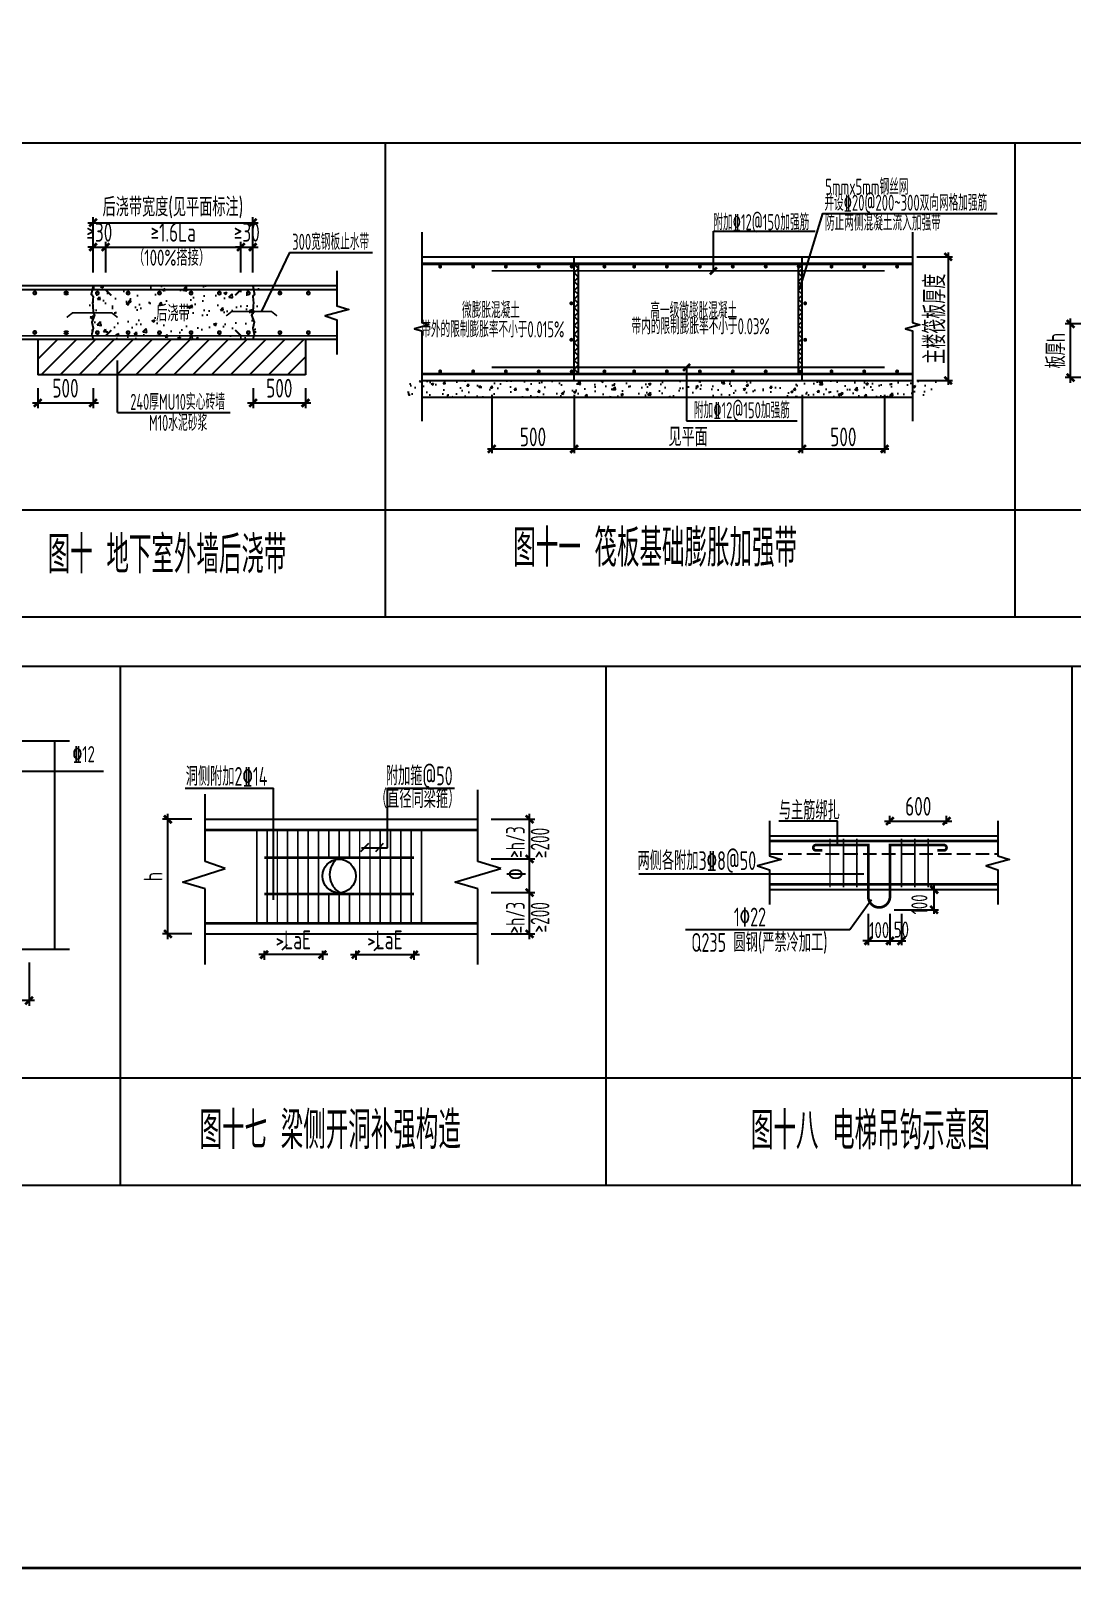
# Model space of a CAD drawing. Extents: x 9732137 to 18866768, y -962146 to 246094.
# Drawn here: x 9811760 to 9831191, y 108269 to 136961 of the extents above; entities that cross this region are included whole.
import ezdxf
from ezdxf.enums import TextEntityAlignment as Align

# ---------------------------------------------------------------- set-up
doc = ezdxf.new("R2010")
doc.units = 0
doc.header["$LTSCALE"] = 1000
doc.linetypes.add('DASH', pattern=[0.35, 0.25, -0.1])
doc.layers.get('0').update_dxf_attribs({"linetype": 'CONTINUOUS'})
doc.layers.get('Defpoints').update_dxf_attribs({"linetype": 'CONTINUOUS'})
for name, color, linetype in [('BORDER', 7, 'CONTINUOUS'), ('DIM', 3, 'CONTINUOUS'), ('HATCH', 254, 'CONTINUOUS'), ('NUM', 7, 'CONTINUOUS'), ('TAB', 7, 'CONTINUOUS'), ('TEXT', 7, 'CONTINUOUS')]:
    doc.layers.add(name, color=color, linetype=linetype)
doc.layers.add('rein', color=6, linetype='ByLayer', lineweight=18)
doc.styles.add('TSSD_Dimension', font='Tssdeng.shx', dxfattribs={"width": 0.7, "bigfont": 'hztxt.shx'})
doc.styles.add('TSSD_Norm', font='Tssdeng.shx', dxfattribs={"width": 0.7, "bigfont": 'hztxt.shx'})
doc.styles.add('说明文字', font='tssdeng.shx', dxfattribs={"width": 0.75, "bigfont": 'hztxt.shx'})
doc.dimstyles.new('TSSD_100_100', dxfattribs={"dimtxt": 350, "dimasz": 100, "dimexe": 100, "dimexo": 250, "dimgap": 100, "dimtad": 1, "dimdec": 0, "dimzin": 0, "dimdsep": 46, "dimtxsty": 'TSSD_Dimension', "dimblk": 'ARCHTICK', "dimblk1": 'ARCHTICK', "dimblk2": 'ARCHTICK', "dimcen": 0, "dimdle": 100, "dimclrt": 7, "dimadec": 0, "dimazin": 0, "dimtfac": 1, "dimtdec": 0, "dimtix": 1, "dimtmove": 2, "dimatfit": 3, "dimfxl": 1, "dimtolj": 1, "dimtzin": 0, "dimarcsym": 0})
doc.dimstyles.new('TSSD_25_100', dxfattribs={"dimtxt": 300, "dimasz": 100, "dimexe": 80, "dimexo": 80, "dimgap": 50, "dimtad": 1, "dimdec": 0, "dimlfac": 0.25, "dimzin": 0, "dimdsep": 46, "dimtxsty": 'TSSD_Dimension', "dimblk": 'ARCHTICK', "dimcen": 0, "dimdle": 80, "dimclrt": 7, "dimadec": 0, "dimazin": 0, "dimtfac": 1, "dimtdec": 0, "dimtix": 1, "dimtmove": 2, "dimatfit": 3, "dimldrblk": 'ARCHTICK', "dimfxl": 1, "dimtolj": 1, "dimtzin": 0, "dimarcsym": 0})

# ---------------------------------------------------------------- blocks, each defined once
blk = doc.blocks.new('_ArchTick')
at = {"color": 0, "linetype": 'ByBlock', "const_width": 0.5}
blk.add_lwpolyline([(-0.71, -0.71), (0.71, 0.71)], dxfattribs=at)
blk = doc.blocks.new('*D745')
at = {"layer": 'Defpoints', "color": 0}
for p in [(9827790, 120943), (9828614, 120943), (9827790, 120569)]:
    blk.add_point(p, dxfattribs=at)
at = {"layer": 'DIM', "color": 0, "lineweight": -2}
for p, q in [((9827870, 120943), (9828694, 120943)), ((9828614, 120489), (9828614, 121023)), ((9827870, 120569), (9828694, 120569))]:
    blk.add_line(p, q, dxfattribs=at)
at = {"layer": 'DIM', "color": 0, "lineweight": -2, "xscale": 100, "yscale": 100, "zscale": 100}
for p, rotation in [((9828614, 120943), 90), ((9828614, 120569), 270)]:
    blk.add_blockref('_ArchTick', p, dxfattribs=dict(at, rotation=rotation))
at = {"layer": 'DIM', "color": 7, "insert": (9828339, 120666), "char_height": 300, "attachment_point": 5, "rotation": 90, "style": 'TSSD_Dimension'}
blk.add_mtext('\\A1;100', dxfattribs=at)
blk = doc.blocks.new('*D746')
at = {"layer": 'Defpoints', "color": 0}
for p in [(9827386, 120569), (9827790, 120569), (9827790, 119988)]:
    blk.add_point(p, dxfattribs=at)
at = {"layer": 'DIM', "color": 0, "lineweight": -2}
for p, q in [((9827386, 120489), (9827386, 119908)), ((9827790, 120489), (9827790, 119908)), ((9827386, 119988), (9827286, 119988)), ((9827386, 119988), (9827790, 119988)), ((9827790, 119988), (9827890, 119988))]:
    blk.add_line(p, q, dxfattribs=at)
at = {"layer": 'DIM', "color": 0, "lineweight": -2, "xscale": 100, "yscale": 100, "zscale": 100}
blk.add_blockref('_ArchTick', (9827386, 119988), dxfattribs=at)
at = {"layer": 'DIM', "color": 0, "lineweight": -2, "xscale": 100, "yscale": 100, "zscale": 100, "rotation": 180}
blk.add_blockref('_ArchTick', (9827790, 119988), dxfattribs=at)
at = {"layer": 'DIM', "color": 7, "insert": (9827588, 120188), "char_height": 300, "attachment_point": 5, "style": 'TSSD_Dimension'}
blk.add_mtext('\\A1;100', dxfattribs=at)
blk = doc.blocks.new('*D747')
at = {"layer": 'Defpoints', "color": 0}
for p in [(9827790, 120569), (9828003, 120569), (9828003, 119988)]:
    blk.add_point(p, dxfattribs=at)
at = {"layer": 'DIM', "color": 0, "lineweight": -2}
for p, q in [((9827790, 120489), (9827790, 119908)), ((9828003, 120489), (9828003, 119908)), ((9827710, 119988), (9828083, 119988))]:
    blk.add_line(p, q, dxfattribs=at)
at = {"layer": 'DIM', "color": 0, "lineweight": -2, "xscale": 100, "yscale": 100, "zscale": 100, "rotation": 180}
blk.add_blockref('_ArchTick', (9827790, 119988), dxfattribs=at)
at = {"layer": 'DIM', "color": 0, "lineweight": -2, "xscale": 100, "yscale": 100, "zscale": 100}
blk.add_blockref('_ArchTick', (9828003, 119988), dxfattribs=at)
at = {"layer": 'DIM', "color": 7, "insert": (9828003, 120198), "char_height": 300, "attachment_point": 5, "style": 'TSSD_Dimension'}
blk.add_mtext('\\A1;50', dxfattribs=at)
blk = doc.blocks.new('*D748')
at = {"layer": 'Defpoints', "color": 0}
for p in [(9828845, 122222), (9827790, 121920), (9828845, 121920)]:
    blk.add_point(p, dxfattribs=at)
at = {"layer": 'DIM', "color": 0, "lineweight": -2}
for p, q in [((9827790, 122170), (9827790, 122322)), ((9828845, 122170), (9828845, 122322)), ((9827690, 122222), (9828945, 122222))]:
    blk.add_line(p, q, dxfattribs=at)
at = {"layer": 'DIM', "color": 0, "lineweight": -2, "xscale": 100, "yscale": 100, "zscale": 100, "rotation": 180}
blk.add_blockref('_ArchTick', (9827790, 122222), dxfattribs=at)
at = {"layer": 'DIM', "color": 0, "lineweight": -2, "xscale": 100, "yscale": 100, "zscale": 100}
blk.add_blockref('_ArchTick', (9828845, 122222), dxfattribs=at)
at = {"layer": 'DIM', "color": 7, "insert": (9828318, 122497), "char_height": 350, "attachment_point": 5, "style": 'TSSD_Dimension'}
blk.add_mtext('\\A1;600', dxfattribs=at)
blk = doc.blocks.new('*D764')
at = {"layer": 'Defpoints', "color": 0}
for p in [(9809904, 119832), (9811730, 119832), (9809904, 118874)]:
    blk.add_point(p, dxfattribs=at)
at = {"layer": 'DIM', "color": 0, "lineweight": -2}
for p, q in [((9809904, 119582), (9809904, 118774)), ((9811730, 119582), (9811730, 118774)), ((9811830, 118874), (9809804, 118874))]:
    blk.add_line(p, q, dxfattribs=at)
at = {"layer": 'DIM', "color": 0, "lineweight": -2, "xscale": 100, "yscale": 100, "zscale": 100, "rotation": 180}
blk.add_blockref('_ArchTick', (9809904, 118874), dxfattribs=at)
at = {"layer": 'DIM', "color": 0, "lineweight": -2, "xscale": 100, "yscale": 100, "zscale": 100}
blk.add_blockref('_ArchTick', (9811730, 118874), dxfattribs=at)
at = {"layer": 'DIM', "color": 7, "insert": (9810817, 119149), "char_height": 350, "attachment_point": 5, "style": 'TSSD_Dimension'}
blk.add_mtext('\\A1;100', dxfattribs=at)
blk = doc.blocks.new('*D766')
at = {"layer": 'Defpoints', "color": 0}
for p in [(9813158, 132927), (9812923, 132203), (9813158, 132203)]:
    blk.add_point(p, dxfattribs=at)
at = {"layer": 'DIM', "color": 0, "lineweight": -2}
for p, q in [((9812923, 132927), (9812823, 132927)), ((9812923, 132453), (9812923, 133027)), ((9812923, 132927), (9813158, 132927)), ((9813158, 132453), (9813158, 133027)), ((9813158, 132927), (9813258, 132927))]:
    blk.add_line(p, q, dxfattribs=at)
at = {"layer": 'DIM', "color": 0, "lineweight": -2, "xscale": 100, "yscale": 100, "zscale": 100}
blk.add_blockref('_ArchTick', (9812923, 132927), dxfattribs=at)
at = {"layer": 'DIM', "color": 0, "lineweight": -2, "xscale": 100, "yscale": 100, "zscale": 100, "rotation": 180}
blk.add_blockref('_ArchTick', (9813158, 132927), dxfattribs=at)
at = {"layer": 'DIM', "color": 7, "insert": (9813040, 133202), "char_height": 350, "attachment_point": 5, "style": 'TSSD_Dimension'}
blk.add_mtext('\\A1;≥30', dxfattribs=at)
blk = doc.blocks.new('*D767')
at = {"layer": 'Defpoints', "color": 0}
for p in [(9815681, 132927), (9813158, 132203), (9815681, 132203)]:
    blk.add_point(p, dxfattribs=at)
at = {"layer": 'DIM', "color": 0, "lineweight": -2}
for p, q in [((9813058, 132927), (9815781, 132927)), ((9813158, 132453), (9813158, 133027)), ((9815681, 132453), (9815681, 133027))]:
    blk.add_line(p, q, dxfattribs=at)
at = {"layer": 'DIM', "color": 0, "lineweight": -2, "xscale": 100, "yscale": 100, "zscale": 100, "rotation": 180}
blk.add_blockref('_ArchTick', (9813158, 132927), dxfattribs=at)
at = {"layer": 'DIM', "color": 0, "lineweight": -2, "xscale": 100, "yscale": 100, "zscale": 100}
blk.add_blockref('_ArchTick', (9815681, 132927), dxfattribs=at)
at = {"layer": 'DIM', "color": 7, "insert": (9814419, 133202), "char_height": 350, "attachment_point": 5, "style": 'TSSD_Dimension'}
blk.add_mtext('\\A1;≥1.6La', dxfattribs=at)
blk = doc.blocks.new('*D768')
at = {"layer": 'Defpoints', "color": 0}
for p in [(9815902, 132927), (9815681, 132203), (9815902, 132203)]:
    blk.add_point(p, dxfattribs=at)
at = {"layer": 'DIM', "color": 0, "lineweight": -2}
for p, q in [((9815681, 132927), (9815581, 132927)), ((9815681, 132453), (9815681, 133027)), ((9815681, 132927), (9815902, 132927)), ((9815902, 132453), (9815902, 133027)), ((9815902, 132927), (9816002, 132927))]:
    blk.add_line(p, q, dxfattribs=at)
at = {"layer": 'DIM', "color": 0, "lineweight": -2, "xscale": 100, "yscale": 100, "zscale": 100}
blk.add_blockref('_ArchTick', (9815681, 132927), dxfattribs=at)
at = {"layer": 'DIM', "color": 0, "lineweight": -2, "xscale": 100, "yscale": 100, "zscale": 100, "rotation": 180}
blk.add_blockref('_ArchTick', (9815902, 132927), dxfattribs=at)
at = {"layer": 'DIM', "color": 7, "insert": (9815791, 133202), "char_height": 350, "attachment_point": 5, "style": 'TSSD_Dimension'}
blk.add_mtext('\\A1;≥30', dxfattribs=at)
blk = doc.blocks.new('*D769')
at = {"layer": 'Defpoints', "color": 0}
for p in [(9815902, 133382), (9812923, 132203), (9815902, 132203)]:
    blk.add_point(p, dxfattribs=at)
at = {"layer": 'DIM', "color": 0, "lineweight": -2}
for p, q in [((9812923, 132453), (9812923, 133482)), ((9815902, 132453), (9815902, 133482)), ((9812823, 133382), (9816002, 133382))]:
    blk.add_line(p, q, dxfattribs=at)
at = {"layer": 'DIM', "color": 0, "lineweight": -2, "xscale": 100, "yscale": 100, "zscale": 100, "rotation": 180}
blk.add_blockref('_ArchTick', (9812923, 133382), dxfattribs=at)
at = {"layer": 'DIM', "color": 0, "lineweight": -2, "xscale": 100, "yscale": 100, "zscale": 100}
blk.add_blockref('_ArchTick', (9815902, 133382), dxfattribs=at)
at = {"layer": 'DIM', "color": 7, "insert": (9814413, 133657), "char_height": 350, "attachment_point": 5, "style": 'TSSD_Dimension'}
blk.add_mtext('\\A1;后浇带宽度(见平面标注)', dxfattribs=at)
blk = doc.blocks.new('*D770')
at = {"layer": 'Defpoints', "color": 0}
for p in [(9811892, 130544), (9812923, 130544), (9812923, 130020)]:
    blk.add_point(p, dxfattribs=at)
at = {"layer": 'DIM', "color": 0, "lineweight": -2}
for p, q in [((9811892, 130294), (9811892, 129920)), ((9812923, 130294), (9812923, 129920)), ((9811792, 130020), (9813023, 130020))]:
    blk.add_line(p, q, dxfattribs=at)
at = {"layer": 'DIM', "color": 0, "lineweight": -2, "xscale": 100, "yscale": 100, "zscale": 100, "rotation": 180}
blk.add_blockref('_ArchTick', (9811892, 130020), dxfattribs=at)
at = {"layer": 'DIM', "color": 0, "lineweight": -2, "xscale": 100, "yscale": 100, "zscale": 100}
blk.add_blockref('_ArchTick', (9812923, 130020), dxfattribs=at)
at = {"layer": 'DIM', "color": 7, "insert": (9812408, 130295), "char_height": 350, "attachment_point": 5, "style": 'TSSD_Dimension'}
blk.add_mtext('\\A1;500', dxfattribs=at)
blk = doc.blocks.new('*D771')
at = {"layer": 'Defpoints', "color": 0}
for p in [(9815907, 130544), (9816886, 130544), (9816886, 130020)]:
    blk.add_point(p, dxfattribs=at)
at = {"layer": 'DIM', "color": 0, "lineweight": -2}
for p, q in [((9815907, 130294), (9815907, 129920)), ((9816886, 130294), (9816886, 129920)), ((9815807, 130020), (9816986, 130020))]:
    blk.add_line(p, q, dxfattribs=at)
at = {"layer": 'DIM', "color": 0, "lineweight": -2, "xscale": 100, "yscale": 100, "zscale": 100, "rotation": 180}
blk.add_blockref('_ArchTick', (9815907, 130020), dxfattribs=at)
at = {"layer": 'DIM', "color": 0, "lineweight": -2, "xscale": 100, "yscale": 100, "zscale": 100}
blk.add_blockref('_ArchTick', (9816886, 130020), dxfattribs=at)
at = {"layer": 'DIM', "color": 7, "insert": (9816397, 130295), "char_height": 350, "attachment_point": 5, "style": 'TSSD_Dimension'}
blk.add_mtext('\\A1;500', dxfattribs=at)
blk = doc.blocks.new('*D777')
at = {"layer": 'Defpoints', "color": 0}
for p in [(9831160, 131494), (9831972, 131494), (9831972, 130494)]:
    blk.add_point(p, dxfattribs=at)
at = {"layer": 'DIM', "color": 0, "lineweight": -2}
for p, q in [((9831722, 131494), (9831060, 131494)), ((9831160, 130394), (9831160, 131594)), ((9831722, 130494), (9831060, 130494))]:
    blk.add_line(p, q, dxfattribs=at)
at = {"layer": 'DIM', "color": 0, "lineweight": -2, "xscale": 100, "yscale": 100, "zscale": 100}
for p, rotation in [((9831160, 131494), 90), ((9831160, 130494), 270)]:
    blk.add_blockref('_ArchTick', p, dxfattribs=dict(at, rotation=rotation))
at = {"layer": 'DIM', "color": 7, "insert": (9830885, 130994), "char_height": 350, "attachment_point": 5, "rotation": 90, "style": 'TSSD_Dimension'}
blk.add_mtext('\\A1;板厚h', dxfattribs=at)
blk = doc.blocks.new('*D781')
at = {"layer": 'Defpoints', "color": 0}
for p in [(9821899, 130252), (9826151, 130252), (9826151, 129162)]:
    blk.add_point(p, dxfattribs=at)
at = {"layer": 'DIM', "color": 0, "lineweight": -2}
for p, q in [((9821899, 130172), (9821899, 129082)), ((9826151, 130172), (9826151, 129082)), ((9821819, 129162), (9826231, 129162))]:
    blk.add_line(p, q, dxfattribs=at)
at = {"layer": 'DIM', "color": 0, "lineweight": -2, "xscale": 100, "yscale": 100, "zscale": 100, "rotation": 180}
blk.add_blockref('_ArchTick', (9821899, 129162), dxfattribs=at)
at = {"layer": 'DIM', "color": 0, "lineweight": -2, "xscale": 100, "yscale": 100, "zscale": 100}
blk.add_blockref('_ArchTick', (9826151, 129162), dxfattribs=at)
at = {"layer": 'DIM', "color": 7, "insert": (9824025, 129387), "char_height": 350, "attachment_point": 5, "style": 'TSSD_Dimension'}
blk.add_mtext('\\A1;见平面', dxfattribs=at)
blk = doc.blocks.new('*D782')
at = {"layer": 'Defpoints', "color": 0}
for p in [(9828213, 132745), (9828213, 130438), (9828875, 130438)]:
    blk.add_point(p, dxfattribs=at)
at = {"layer": 'DIM', "color": 0, "lineweight": -2}
for p, q in [((9828293, 132745), (9828955, 132745)), ((9828875, 132825), (9828875, 130358)), ((9828293, 130438), (9828955, 130438))]:
    blk.add_line(p, q, dxfattribs=at)
at = {"layer": 'DIM', "color": 0, "lineweight": -2, "xscale": 100, "yscale": 100, "zscale": 100}
for p, rotation in [((9828875, 132745), 90), ((9828875, 130438), 270)]:
    blk.add_blockref('_ArchTick', p, dxfattribs=dict(at, rotation=rotation))
at = {"layer": 'DIM', "color": 7, "insert": (9828625, 131591), "char_height": 400, "attachment_point": 5, "rotation": 90, "style": 'TSSD_Dimension'}
blk.add_mtext('\\A1;主楼筏板厚度', dxfattribs=at)
blk = doc.blocks.new('*D783')
at = {"layer": 'Defpoints', "color": 0}
for p in [(9820361, 130252), (9821899, 130252), (9821899, 129162)]:
    blk.add_point(p, dxfattribs=at)
at = {"layer": 'DIM', "color": 0, "lineweight": -2}
for p, q in [((9820361, 130172), (9820361, 129082)), ((9821899, 130172), (9821899, 129082)), ((9820281, 129162), (9821979, 129162))]:
    blk.add_line(p, q, dxfattribs=at)
at = {"layer": 'DIM', "color": 0, "lineweight": -2, "xscale": 100, "yscale": 100, "zscale": 100, "rotation": 180}
blk.add_blockref('_ArchTick', (9820361, 129162), dxfattribs=at)
at = {"layer": 'DIM', "color": 0, "lineweight": -2, "xscale": 100, "yscale": 100, "zscale": 100}
blk.add_blockref('_ArchTick', (9821899, 129162), dxfattribs=at)
at = {"layer": 'DIM', "color": 7, "insert": (9821130, 129387), "char_height": 350, "attachment_point": 5, "style": 'TSSD_Dimension'}
blk.add_mtext('\\A1;500', dxfattribs=at)
blk = doc.blocks.new('*D784')
at = {"layer": 'Defpoints', "color": 0}
for p in [(9826151, 130252), (9827690, 130252), (9827690, 129162)]:
    blk.add_point(p, dxfattribs=at)
at = {"layer": 'DIM', "color": 0, "lineweight": -2}
for p, q in [((9826151, 130172), (9826151, 129082)), ((9827690, 130172), (9827690, 129082)), ((9826071, 129162), (9827770, 129162))]:
    blk.add_line(p, q, dxfattribs=at)
at = {"layer": 'DIM', "color": 0, "lineweight": -2, "xscale": 100, "yscale": 100, "zscale": 100, "rotation": 180}
blk.add_blockref('_ArchTick', (9826151, 129162), dxfattribs=at)
at = {"layer": 'DIM', "color": 0, "lineweight": -2, "xscale": 100, "yscale": 100, "zscale": 100}
blk.add_blockref('_ArchTick', (9827690, 129162), dxfattribs=at)
at = {"layer": 'DIM', "color": 7, "insert": (9826920, 129387), "char_height": 350, "attachment_point": 5, "style": 'TSSD_Dimension'}
blk.add_mtext('\\A1;500', dxfattribs=at)
blk = doc.blocks.new('*D785')
at = {"layer": 'Defpoints', "color": 0}
for p in [(9820101, 122255), (9821066, 122255), (9820101, 121515)]:
    blk.add_point(p, dxfattribs=at)
at = {"layer": 'DIM', "color": 0, "lineweight": -2}
for p, q in [((9820351, 122255), (9821166, 122255)), ((9821066, 121415), (9821066, 122355)), ((9820351, 121515), (9821166, 121515))]:
    blk.add_line(p, q, dxfattribs=at)
at = {"layer": 'DIM', "color": 0, "lineweight": -2, "xscale": 100, "yscale": 100, "zscale": 100}
for p, rotation in [((9821066, 122255), 90), ((9821066, 121515), 270)]:
    blk.add_blockref('_ArchTick', p, dxfattribs=dict(at, rotation=rotation))
blk = doc.blocks.new('*D786')
at = {"layer": 'Defpoints', "color": 0}
for p in [(9820101, 121515), (9821066, 121515), (9820101, 120889)]:
    blk.add_point(p, dxfattribs=at)
at = {"layer": 'DIM', "color": 0, "lineweight": -2}
for p, q in [((9820351, 121515), (9821166, 121515)), ((9821066, 120789), (9821066, 121615)), ((9820351, 120889), (9821166, 120889))]:
    blk.add_line(p, q, dxfattribs=at)
at = {"layer": 'DIM', "color": 0, "lineweight": -2, "xscale": 100, "yscale": 100, "zscale": 100}
for p, rotation in [((9821066, 121515), 90), ((9821066, 120889), 270)]:
    blk.add_blockref('_ArchTick', p, dxfattribs=dict(at, rotation=rotation))
blk = doc.blocks.new('*D787')
at = {"layer": 'Defpoints', "color": 0}
for p in [(9814318, 122255), (9815016, 122255), (9815016, 120117)]:
    blk.add_point(p, dxfattribs=at)
at = {"layer": 'DIM', "color": 0, "lineweight": -2}
for p, q in [((9814766, 122255), (9814218, 122255)), ((9814318, 120017), (9814318, 122355)), ((9814766, 120117), (9814218, 120117))]:
    blk.add_line(p, q, dxfattribs=at)
at = {"layer": 'DIM', "color": 0, "lineweight": -2, "xscale": 100, "yscale": 100, "zscale": 100}
for p, rotation in [((9814318, 122255), 90), ((9814318, 120117), 270)]:
    blk.add_blockref('_ArchTick', p, dxfattribs=dict(at, rotation=rotation))
at = {"layer": 'DIM', "color": 7, "insert": (9814043, 121186), "char_height": 350, "attachment_point": 5, "rotation": 90, "style": 'TSSD_Dimension'}
blk.add_mtext('\\A1;h', dxfattribs=at)
blk = doc.blocks.new('*D788')
at = {"layer": 'Defpoints', "color": 0}
for p in [(9820101, 120889), (9821066, 120889), (9820101, 120117)]:
    blk.add_point(p, dxfattribs=at)
at = {"layer": 'DIM', "color": 0, "lineweight": -2}
for p, q in [((9820351, 120889), (9821166, 120889)), ((9821066, 120017), (9821066, 120989)), ((9820351, 120117), (9821166, 120117))]:
    blk.add_line(p, q, dxfattribs=at)
at = {"layer": 'DIM', "color": 0, "lineweight": -2, "xscale": 100, "yscale": 100, "zscale": 100}
for p, rotation in [((9821066, 120889), 90), ((9821066, 120117), 270)]:
    blk.add_blockref('_ArchTick', p, dxfattribs=dict(at, rotation=rotation))
blk = doc.blocks.new('*D789')
at = {"layer": 'Defpoints', "color": 0}
for p in [(9817824, 120049), (9818910, 120049), (9818910, 119731)]:
    blk.add_point(p, dxfattribs=at)
at = {"layer": 'DIM', "color": 0, "lineweight": -2}
for p, q in [((9817724, 119731), (9819010, 119731)), ((9817824, 119799), (9817824, 119631)), ((9818910, 119799), (9818910, 119631))]:
    blk.add_line(p, q, dxfattribs=at)
at = {"layer": 'DIM', "color": 0, "lineweight": -2, "xscale": 100, "yscale": 100, "zscale": 100, "rotation": 180}
blk.add_blockref('_ArchTick', (9817824, 119731), dxfattribs=at)
at = {"layer": 'DIM', "color": 0, "lineweight": -2, "xscale": 100, "yscale": 100, "zscale": 100}
blk.add_blockref('_ArchTick', (9818910, 119731), dxfattribs=at)
at = {"layer": 'DIM', "color": 7, "insert": (9818367, 120006), "char_height": 350, "attachment_point": 5, "style": 'TSSD_Dimension'}
blk.add_mtext('\\A1;>LaE', dxfattribs=at)
blk = doc.blocks.new('*D790')
at = {"layer": 'Defpoints', "color": 0}
for p in [(9816116, 120049), (9817201, 120049), (9816116, 119731)]:
    blk.add_point(p, dxfattribs=at)
at = {"layer": 'DIM', "color": 0, "lineweight": -2}
for p, q in [((9817301, 119731), (9816016, 119731)), ((9816116, 119799), (9816116, 119631)), ((9817201, 119799), (9817201, 119631))]:
    blk.add_line(p, q, dxfattribs=at)
at = {"layer": 'DIM', "color": 0, "lineweight": -2, "xscale": 100, "yscale": 100, "zscale": 100, "rotation": 180}
blk.add_blockref('_ArchTick', (9816116, 119731), dxfattribs=at)
at = {"layer": 'DIM', "color": 0, "lineweight": -2, "xscale": 100, "yscale": 100, "zscale": 100}
blk.add_blockref('_ArchTick', (9817201, 119731), dxfattribs=at)
at = {"layer": 'DIM', "color": 7, "insert": (9816659, 120006), "char_height": 350, "attachment_point": 5, "style": 'TSSD_Dimension'}
blk.add_mtext('\\A1;>LaE', dxfattribs=at)

msp = doc.modelspace()

# ---------------------------------------------------------------- hatches: boundary and pattern name
h = msp.add_hatch()
h.set_pattern_fill('ANSI37', color=256, scale=923.04, style=0)
h.set_pattern_definition([(45, (9541161.78, 86513.13), (-81.58598, 81.58598), []), (135, (9541161.78, 86513.13), (-81.58598, -81.58598), [])])
h.paths.add_polyline_path([(9821972.8, 132614.4), (9821899, 132614.4), (9821899, 130557.3), (9821972.8, 130557.3)])
h = msp.add_hatch()
h.set_pattern_fill('ANSI37', color=256, scale=923.04, style=0)
h.set_pattern_definition([(45, (9545340, 86513.13), (-81.58598, 81.58598), []), (135, (9545340, 86513.13), (-81.58598, -81.58598), [])])
h.paths.add_polyline_path([(9826151, 132614.4), (9826077.2, 132614.4), (9826077.2, 130557.3), (9826151, 130557.3)])
h = msp.add_hatch()
h.set_pattern_fill('ANSI31', color=8, scale=2000, style=0)
h.set_pattern_definition([(45, (9436126.36, -172451.15), (-176.7767, 176.7767), [])])
h.paths.add_polyline_path([(9816886.2, 130543.7), (9816886.2, 131202.7), (9811892.3, 131202.7), (9811892.3, 130543.7)])
h = msp.add_hatch()
h.set_pattern_fill('AN33C', color=256, scale=615.36, style=0)
h.set_pattern_definition([(50, (9540071.85, 86513.13), (441.37323, -38.61515), [46.152, -507.672]), (355, (9540071.85, 86513.13), (-85.382, 462.86895), [36.9216, -406.1376]), (100.4514, (9540108.64, 86509.9), (355.99153, 424.2535), [39.22316, -431.4548]), (46.1842, (9540071.85, 86636.2), (656.7375, -101.8538), [69.228, -761.508]), (96.6356, (9540126.6, 86627.7), (575.154, 599.4332), [58.8347, -647.1821]), (351.1842, (9540071.85, 86636.2), (575.1536, 599.4336), [55.3824, -609.2064]), (21, (9540133.4, 86605.43), (367.31272, -247.75556), [46.152, -507.672]), (326, (9540133.4, 86605.43), (149.7265, 446.2283), [36.9216, -406.1376]), (71.4514, (9540164, 86584.8), (517.0394, 198.47237), [39.22316, -431.4548]), (37.5, (9540071.85, 86513.13), (7.48269, 204.84956), [0, -401.21472, 0, -412.2912, 0, -407.676]), (7.5, (9540071.85, 86513.13), (161.88247, 242.70519), [0, -235.06752, 0, -391.98432, 0, -155.3784]), (327.5, (9539934.63, 86513.13), (328.49297, -13.87937), [0, -153.84, 0, -479.9808, 0, -636.8976]), (317.5, (9539873.1, 86513.13), (358.86944, 61.6006), [0, -199.992, 0, -318.75648, 0, -452.2896])])
h.paths.add_polyline_path([(9828687, 130437.6), (9818800.2, 130437.6), (9818800.2, 130129.9), (9828687, 130129.9)])
at = {"layer": 'HATCH'}
h = msp.add_hatch(dxfattribs=at)
h.set_pattern_fill('AN33C', color=8, scale=800, style=0)
h.set_pattern_definition([(50, (9734211.3, -34621.25), (573.8081, -50.2017), [60, -660]), (355, (9734211.3, -34621.25), (-111.001, 601.7537), [48, -528]), (100.4514, (9734259.13, -34625.44), (462.8075, 551.5516), [50.9922, -560.9137]), (46.1842, (9734211.3, -34461.25), (853.7928, -132.4152), [90, -990]), (96.6356, (9734282.5, -34472.3), (747.73, 779.2943), [76.4882, -841.3704]), (351.1842, (9734211.3, -34461.25), (747.7296, 779.295), [72, -792]), (21, (9734291.3, -34501.25), (477.5256, -322.0951), [60, -660]), (326, (9734291.3, -34501.25), (194.6523, 580.12), [48, -528]), (71.4514, (9734331.1, -34528.1), (672.1781, 258.0244), [50.9922, -560.9137]), (37.5, (9734211.31, -34621.25), (9.72788, 266.31508), [0, -521.6, 0, -536, 0, -530]), (7.5, (9734211.31, -34621.25), (210.45563, 315.52937), [0, -305.6, 0, -509.6, 0, -202]), (327.5, (9734032.91, -34621.25), (427.05795, -18.0439), [0, -200, 0, -624, 0, -828]), (317.5, (9733952.9, -34621.25), (466.5489, 80.084), [0, -260, 0, -414.4, 0, -588])])
h.paths.add_polyline_path([(9816015.1, 132132.7), (9816015.1, 132202.7), (9812815.1, 132202.7), (9812815.1, 132132.7)])
h.paths.add_polyline_path([(9812815.1, 132132.7), (9812815.1, 131272.7), (9816015.1, 131272.7), (9816015.1, 132132.7)])
h.paths.add_polyline_path([(9813556.3, 132068.6, -1), (9813596.3, 132068.6, -1)], flags=16)
h.paths.add_polyline_path([(9813596.3, 131332.3, -1), (9813556.3, 131332.3, -1)], flags=16)
h.paths.add_polyline_path([(9812983.2, 132068.6, -1), (9813023.2, 132068.6, -1)], flags=16)
h.paths.add_polyline_path([(9814141.7, 132068.6, -1), (9814181.7, 132068.6, -1)], flags=16)
h.paths.add_polyline_path([(9813023.2, 131332.3, -1), (9812983.2, 131332.3, -1)], flags=16)
h.paths.add_polyline_path([(9814181.7, 131332.3, -1), (9814141.7, 131332.3, -1)], flags=16)
h.paths.add_polyline_path([(9814731.2, 132068.6, -1), (9814771.2, 132068.6, -1)], flags=16)
h.paths.add_polyline_path([(9814771.2, 131332.3, -1), (9814731.2, 131332.3, -1)], flags=16)
h.paths.add_polyline_path([(9815259.3, 132068.6, -1), (9815299.3, 132068.6, -1)], flags=16)
h.paths.add_polyline_path([(9815299.3, 131332.3, -1), (9815259.3, 131332.3, -1)], flags=16)
h.paths.add_polyline_path([(9815799.7, 132068.6, -1), (9815839.7, 132068.6, -1)], flags=16)
h.paths.add_polyline_path([(9815839.7, 131332.3, -1), (9815799.7, 131332.3, -1)], flags=16)
h.paths.add_polyline_path([(9812815.1, 131272.7), (9812815.1, 131202.7), (9816015.1, 131202.7), (9816015.1, 131272.7)])
h.paths.add_polyline_path([(9814036.9, 131468.4), (9814778.9, 131468.4), (9814778.9, 131918.4), (9814036.9, 131918.4)], flags=24)

# ---------------------------------------------------------------- linework, layer by layer
for p, q in [((9816587.2, 132823.9), (9816056.2, 131716.4)), ((9816587.2, 132823.9), (9818138.6, 132823.9)), ((9819054, 132745.2), (9828213.2, 132745.2)), ((9821972.8, 132614.4), (9821972.8, 130557.3)), ((9826077.4, 132614.4), (9826077.4, 130557.3)), ((9817472.1, 132202.7), (9811352.2, 132202.7)), ((9817472.1, 131202.7), (9811352.2, 131202.7)), ((9811892.3, 131202.7), (9811892.3, 130543.7)), ((9816886.2, 131202.7), (9816886.2, 130543.7)), ((9813379.3, 129841.5), (9813379.3, 130812.2)), ((9816886.2, 130543.7), (9811892.3, 130543.7)), ((9819054, 130437.6), (9828213.2, 130437.6)), ((9819054, 130129.9), (9828213.2, 130129.9)), ((9813379.3, 129841.5), (9815481.9, 129841.5)), ((9812204.5, 123716.5), (9812204.5, 119832.2)), ((9811485, 123149.8), (9813120, 123149.8)), ((9814642.1, 122832.7), (9816289.6, 122832.7)), ((9816289.6, 120751.7), (9816289.6, 122832.7)), ((9818415.2, 121720.1), (9818415.2, 122836.7)), ((9818415.2, 122836.7), (9819666.8, 122836.7)), ((9820101.1, 121468.2), (9820101.1, 122806.9)), ((9815015.9, 121468.2), (9815015.9, 122721.8)), ((9815015.9, 122255), (9820101.1, 122255)), ((9825540.2, 121947.3), (9829803, 121947.3)), ((9826809, 122217.7), (9825714, 122217.7)), ((9826809, 121775.6), (9826809, 122217.7)), ((9817928.6, 121720.1), (9818415.2, 121720.1)), ((9815384.8, 121340), (9815015.9, 121468.2)), ((9820528.6, 121340), (9820101.1, 121468.2)), ((9814588.4, 121083.5), (9815384.8, 121340)), ((9815015.9, 120955.2), (9814588.4, 121083.5)), ((9819673.6, 121083.5), (9820528.6, 121340)), ((9820101.1, 120955.2), (9819673.6, 121083.5)), ((9823102.4, 121237.5), (9827304.6, 121237.5)), ((9815015.9, 119544.7), (9815015.9, 120955.2)), ((9820101.1, 119544.7), (9820101.1, 120955.2)), ((9825540.2, 120943), (9829803, 120943)), ((9827445.2, 120752.7), (9827039.9, 120192.6)), ((9815015.9, 120117.5), (9820101.1, 120117.5)), ((9827039.9, 120192.6), (9823973.3, 120192.6)), ((9816544.5, 119913.1), (9816444.5, 119815.8)), ((9818261.8, 119899.8), (9818161.8, 119802.4))]:
    msp.add_line(p, q)
at = {"color": 2}
for p, q in [((9821899, 130437.6), (9821899, 132745.2)), ((9826151.2, 130437.6), (9826151.2, 132745.2))]:
    msp.add_line(p, q, dxfattribs=at)
at = {"linetype": 'DASH'}
msp.add_line((9825540.2, 121613), (9829803, 121613), dxfattribs=at)
for points in [[(9819054, 133203.8), (9819054, 131522), (9819189.3, 131478.9), (9818918.6, 131405.1), (9819054, 131362), (9819054, 129680.2)], [(9817472.1, 132482.7), (9817472.1, 131832.7), (9817692.1, 131762.7), (9817252.1, 131642.7), (9817472.1, 131572.7), (9817472.1, 130922.7)], [(9812923.3, 132202.7), (9812889.9, 132043.8), (9812914.8, 132022.4), (9812923.3, 132002.9), (9812909.5, 131881.9), (9812916.6, 131841), (9812923.3, 131702.7), (9812949.3, 131656.1), (9812899.2, 131526), (9812923.3, 131415.8), (9812899.2, 131305.7), (9812923.3, 131202.7)], [(9815901.7, 132202.7), (9815935.1, 132043.8), (9815910.2, 132022.4), (9815901.7, 132002.9), (9815915.5, 131881.9), (9815908.4, 131841), (9815901.7, 131702.7), (9815875.7, 131656.1), (9815925.8, 131526), (9815901.7, 131415.8), (9815925.8, 131305.7), (9815901.7, 131202.7)], [(9809424.5, 123716.5), (9810824.5, 123716.5), (9810894.5, 123936.5), (9811014.5, 123496.5), (9811084.5, 123716.5), (9812484.5, 123716.5)], [(9825540.2, 122227.3), (9825540.2, 121575.1), (9825760.2, 121505.1), (9825320.2, 121385.1), (9825540.2, 121315.1), (9825540.2, 120663)], [(9829803, 122227.3), (9829803, 121575.1), (9830023, 121505.1), (9829583, 121385.1), (9829803, 121315.1), (9829803, 120663)], [(9818061, 121805.2), (9817915, 121647.2)], [(9818336.1, 121805.2), (9818190.1, 121647.2)], [(9809424.5, 119832.2), (9810824.5, 119832.2), (9810894.5, 120052.2), (9811014.5, 119612.2), (9811084.5, 119832.2), (9812484.5, 119832.2)]]:
    msp.add_lwpolyline(points)
at = {"color": 2, "ltscale": 100, "const_width": 30}
for points in [[(9813380.6, 131614.7), (9813273, 131699.4), (9812538.8, 131699.4), (9812431.2, 131614.7)], [(9816355.4, 131643.3), (9816247.8, 131727.9), (9815513.6, 131727.9), (9815406, 131643.3)]]:
    msp.add_lwpolyline(points, dxfattribs=at)
msp.add_circle((9817512.8, 121197.2), 311.4)
msp.add_arc((9817726.6, 121220.2), 389.8, 133.26332, 238.99657)
at = {"layer": 'BORDER', "const_width": 50}
msp.add_lwpolyline([(9779556.8, 108293.7), (9779556.8, 165693.7), (9860156.8, 165693.7), (9860156.8, 108293.7)], close=True, dxfattribs=at)
at = {"layer": 'rein', "const_width": 50}
for points in [[(9819054, 132614.4), (9828213.2, 132614.4)], [(9819054, 130557.3), (9828213.2, 130557.3)], [(9815015.9, 122056.4), (9820101.1, 122056.4)], [(9825540.2, 121847.3), (9829803, 121847.3)], [(9816115.7, 121541.9), (9818910, 121541.9)], [(9816115.7, 120861.3), (9818910, 120861.3)], [(9825540.2, 121043), (9829803, 121043)], [(9815015.9, 120314.4), (9820101.1, 120314.4)]]:
    msp.add_lwpolyline(points, dxfattribs=at)
at = {"layer": 'rein', "const_width": 36.9}
for points in [[(9819379.9, 132563.5, 1), (9819416.8, 132563.5, 1)], [(9819995.2, 132563.5, 1), (9820032.1, 132563.5, 1)], [(9820605.3, 132563.5, 1), (9820642.2, 132563.5, 1)], [(9821219.3, 132563.5, 1), (9821256.2, 132563.5, 1)], [(9821834.7, 132563.5, 1), (9821871.6, 132563.5, 1)], [(9822444.8, 132563.5, 1), (9822481.7, 132563.5, 1)], [(9822999.3, 132563.5, 1), (9823036.3, 132563.5, 1)], [(9823609.4, 132563.5, 1), (9823646.4, 132563.5, 1)], [(9824225, 132563.5, 1), (9824261.9, 132563.5, 1)], [(9824839, 132563.5, 1), (9824875.9, 132563.5, 1)], [(9825454.3, 132563.5, 1), (9825491.2, 132563.5, 1)], [(9826069.4, 132563.5, 1), (9826106.3, 132563.5, 1)], [(9826680.9, 132563.5, 1), (9826717.8, 132563.5, 1)], [(9827291, 132563.5, 1), (9827327.9, 132563.5, 1)], [(9827905, 132563.5, 1), (9827941.9, 132563.5, 1)], [(9821827.3, 131877.9, 1), (9821864.3, 131877.9, 1)], [(9826189.5, 131877.9, 1), (9826226.5, 131877.9, 1)], [(9821827.3, 131197.6, 1), (9821864.3, 131197.6, 1)], [(9826189.5, 131197.6, 1), (9826226.5, 131197.6, 1)], [(9819379.9, 130607.5, 1), (9819416.8, 130607.5, 1)], [(9819995.2, 130607.5, 1), (9820032.1, 130607.5, 1)], [(9820605.3, 130607.5, 1), (9820642.2, 130607.5, 1)], [(9821219.3, 130607.5, 1), (9821256.2, 130607.5, 1)], [(9821834.7, 130607.5, 1), (9821871.6, 130607.5, 1)], [(9822444.8, 130607.5, 1), (9822481.7, 130607.5, 1)], [(9822999.3, 130607.5, 1), (9823036.3, 130607.5, 1)], [(9823609.4, 130607.5, 1), (9823646.4, 130607.5, 1)], [(9824225, 130607.5, 1), (9824261.9, 130607.5, 1)], [(9824839, 130607.5, 1), (9824875.9, 130607.5, 1)], [(9825454.3, 130607.5, 1), (9825491.2, 130607.5, 1)], [(9826081.1, 130607.5, 1), (9826118, 130607.5, 1)], [(9826680.9, 130607.5, 1), (9826717.8, 130607.5, 1)], [(9827291, 130607.5, 1), (9827327.9, 130607.5, 1)], [(9827905, 130607.5, 1), (9827941.9, 130607.5, 1)]]:
    msp.add_lwpolyline(points, format="xyb", close=True, dxfattribs=at)
at = {"layer": 'rein', "color": 4}
for points, const_width in [([(9820360.6, 132484.1), (9827689.6, 132484.1)], 35), ([(9811352.2, 132132.7), (9817472.1, 132132.7)], 35), ([(9813263.6, 132026.6), (9813157.5, 132132.7)], 35), ([(9815574.6, 132026.6), (9815680.6, 132132.7)], 35), ([(9811353.7, 131272.7), (9817473.2, 131272.7)], 35), ([(9813263.6, 131378.8), (9813157.5, 131272.7)], 35), ([(9815574.6, 131378.8), (9815680.6, 131272.7)], 35), ([(9820360.6, 130683.4), (9827689.6, 130683.4)], 35), ([(9815976.6, 122056.4), (9815976.6, 120314.4)], 30), ([(9816168.6, 122056.4), (9816168.6, 120314.4)], 30), ([(9816360.7, 122056.4), (9816360.7, 120314.4)], 30), ([(9816552.7, 122056.4), (9816552.7, 120314.4)], 30), ([(9816744.7, 122056.4), (9816744.7, 120314.4)], 30), ([(9816936.7, 122056.4), (9816936.7, 120314.4)], 30), ([(9817128.8, 122056.4), (9817128.8, 120314.4)], 30), ([(9817320.8, 122056.4), (9817320.8, 121541.9)], 30), ([(9817512.8, 122056.4), (9817512.8, 121541.9)], 30), ([(9817704.8, 122056.4), (9817704.8, 121541.9)], 30), ([(9817896.9, 122056.4), (9817896.9, 120314.4)], 30), ([(9818088.9, 122056.4), (9818088.9, 120314.4)], 30), ([(9818280.9, 122056.4), (9818280.9, 120314.4)], 30), ([(9818472.9, 122056.4), (9818472.9, 120314.4)], 30), ([(9818665, 122056.4), (9818665, 120314.4)], 30), ([(9818857, 122056.4), (9818857, 120314.4)], 30), ([(9819049, 122056.4), (9819049, 120314.4)], 30), ([(9826671.5, 121896.4), (9826671.5, 120985.1)], 30), ([(9826921.5, 121896.4), (9826921.5, 120985.1)], 30), ([(9827171.5, 121896.4), (9827171.5, 120985.1)], 30), ([(9828003.9, 121896.4), (9828003.9, 120985.1)], 30), ([(9828253.9, 121896.4), (9828253.9, 120985.1)], 30), ([(9828503.9, 121896.4), (9828503.9, 120985.1)], 30), ([(9817320.8, 120861.3), (9817320.8, 120314.4)], 30), ([(9817512.8, 120885.8), (9817512.8, 120314.4)], 30), ([(9817704.8, 120861.3), (9817704.8, 120314.4)], 30)]:
    msp.add_lwpolyline(points, dxfattribs=dict(at, const_width=const_width))
at = {"layer": 'rein', "color": 7, "const_width": 50}
for points in [[(9811815.3, 132071.1, 1), (9811855.3, 132071.1, 1)], [(9812388.5, 132068.6, 0.6081386), (9812454.3, 132068.6, 0.6081386)], [(9812983.2, 132068.6, 1), (9813023.2, 132068.6, 1)], [(9813556.3, 132068.6, 1), (9813596.3, 132068.6, 1)], [(9814141.7, 132068.6, 1), (9814181.7, 132068.6, 1)], [(9814731.2, 132068.6, 1), (9814771.2, 132068.6, 1)], [(9815259.3, 132068.6, 1), (9815299.3, 132068.6, 1)], [(9815799.7, 132068.6, 1), (9815839.7, 132068.6, 1)], [(9816388.5, 132068.6, 1), (9816428.5, 132068.6, 1)], [(9816919.4, 132068.6, 1), (9816959.4, 132068.6, 1)], [(9811815.3, 131334.8, 1), (9811855.3, 131334.8, 1)], [(9812388.5, 131332.3, 0.6081386), (9812454.3, 131332.3, 0.6081386)], [(9812983.2, 131332.3, 1), (9813023.2, 131332.3, 1)], [(9813556.3, 131332.3, 1), (9813596.3, 131332.3, 1)], [(9814141.7, 131332.3, 1), (9814181.7, 131332.3, 1)], [(9814731.2, 131332.3, 1), (9814771.2, 131332.3, 1)], [(9815259.3, 131332.3, 1), (9815299.3, 131332.3, 1)], [(9815799.7, 131332.3, 1), (9815839.7, 131332.3, 1)], [(9816388.5, 131332.3, 1), (9816428.5, 131332.3, 1)], [(9816919.4, 131332.3, 1), (9816959.4, 131332.3, 1)]]:
    msp.add_lwpolyline(points, format="xyb", close=True, dxfattribs=at)
at = {"layer": 'rein', "const_width": 50}
for points in [[(9826530, 121675.6), (9826410, 121675.6, -1), (9826410, 121775.6), (9827385.5, 121775.6), (9827385.5, 120813.5)], [(9828675.4, 121675.2), (9828795.4, 121675.2, 1), (9828795.4, 121775.2), (9827789.9, 121775.2), (9827789.9, 120813.5)], [(9827385.5, 120813.5, 1), (9827789.9, 120813.5)]]:
    msp.add_lwpolyline(points, format="xyb", dxfattribs=at)
at = {"layer": 'TAB'}
for p, q in [((9800256.8, 134873), (9859462.8, 134873)), ((9818371.4, 134873), (9818371.4, 126028)), ((9830121.8, 134873), (9830121.8, 126028)), ((9800256.8, 128028), (9859462.8, 128028)), ((9800256.8, 126028), (9859462.8, 126028)), ((9800256.8, 125109.6), (9859462.8, 125109.6)), ((9813430.4, 125109.6), (9813430.4, 115432.6)), ((9822488.3, 125109.6), (9822488.3, 115432.6)), ((9831182.7, 125109.6), (9831182.7, 115432.6)), ((9800256.8, 117432.6), (9859462.8, 117432.6)), ((9800256.8, 115432.6), (9859462.8, 115432.6))]:
    msp.add_line(p, q, dxfattribs=at)
at = {"layer": 'TEXT', "color": 7}
for p, q in [((9824496.5, 132484.1), (9824496.5, 133221.6)), ((9824496.5, 133221.6), (9826395, 133221.6)), ((9823996.3, 130683.4), (9823996.3, 129685.9)), ((9823996.3, 129685.9), (9826059, 129685.9))]:
    msp.add_line(p, q, dxfattribs=at)
msp.add_lwpolyline([(9826108.4, 132150.7), (9826536, 133553.7), (9829787, 133553.7)], dxfattribs=at)
at = {"layer": 'TEXT'}
msp.add_lwpolyline([(9828213.2, 133203.8), (9828213.2, 131522), (9828348.6, 131478.9), (9828077.9, 131405.1), (9828213.2, 131362), (9828213.2, 129680.2)], dxfattribs=at)

# ---------------------------------------------------------------- block references
at = {"layer": 'TEXT', "color": 7, "xscale": 92.30399999953806, "yscale": 92.30400000000373, "zscale": 92.30400000000373}
for p in [(9824496.5, 132484.1), (9823996.3, 130683.4)]:
    msp.add_blockref('_ArchTick', p, dxfattribs=at)

# ---------------------------------------------------------------- texts
for s, height, style, width, p in [('300宽钢板止水带', 300, 'TSSD_Norm', 0.6, (9816636.8, 132875.6)), ('（100%%%搭接）', 300, '说明文字', 0.7, (9813668.3, 132579.1)), ('后浇带', 300, '说明文字', 0.7, (9814098.7, 131543.4)), ('240厚MU10实心砖墙', 300, '说明文字', 0.58, (9813618.2, 129890.1)), ('M10水泥砂浆', 300, '说明文字', 0.58, (9813966.1, 129498.8)), ('洞侧附加2\x8414', 350, 'TSSD_Norm', 0.65, (9814651.3, 122880.2)), ('附加箍@50', 350, 'TSSD_Norm', 0.65, (9818385, 122890.1)), ('（直径同梁箍）', 350, 'TSSD_Norm', 0.65, (9818180.7, 122464.9)), ('与主筋绑扎', 350, 'TSSD_Norm', 0.65, (9825716.2, 122247.1)), ('两侧各附加3\x848@50   ', 350, 'TSSD_Norm', 0.65, (9823080.6, 121308.9)), ('1\x8222  ', 350, 'TSSD_Norm', 0.65, (9824878.2, 120257.9)), ('Q235 圆钢(严禁冷加工)', 350, 'TSSD_Norm', 0.65, (9824083.9, 119783.1))]:
    msp.add_text(s, height=height, dxfattribs=dict(style=style, width=width)).set_placement(p)
at = {"style": '说明文字', "width": 0.7}
msp.add_text('\x8412', height=300, dxfattribs=at).set_placement((9812957.2, 123230.4), align=Align.BOTTOM_RIGHT)
at = {"style": 'TSSD_Norm'}
for s, width, p in [('≥h/3', 0.62, (9820977.2, 121536.6)), ('≥200', 0.62, (9821437.8, 121530.9)), ('\x82', 0.7, (9820990, 121128.1)), ('≥h/3', 0.62, (9820977.2, 120126.7)), ('≥200', 0.62, (9821437.8, 120144.9))]:
    msp.add_text(s, height=350, rotation=90, dxfattribs=dict(at, width=width)).set_placement(p)
at = {"layer": 'NUM', "color": 70, "style": 'TSSD_Norm', "width": 0.6}
msp.add_text('图十一 筏板基础膨胀加强带', height=700, dxfattribs=at).set_placement((9820761.9, 126755.1), align=Align.BOTTOM_LEFT)
at = {"layer": 'NUM', "color": 7, "style": 'TSSD_Norm', "width": 0.6}
msp.add_text('图十 地下室外墙后浇带', height=700, dxfattribs=at).set_placement((9812076.7, 126632.3), align=Align.BOTTOM_LEFT)
at = {"layer": 'NUM', "color": 70, "style": 'TSSD_Norm', "width": 0.6}
msp.add_text('图十七 梁侧开洞补强构造', height=700, dxfattribs=at).set_placement((9814909.4, 116107.4))
at = {"layer": 'NUM', "color": 7, "style": 'TSSD_Norm', "width": 0.6}
msp.add_text('图十八 电梯吊钩示意图', height=700, dxfattribs=at).set_placement((9825196.1, 116098.3))
at = {"layer": 'TEXT', "color": 7, "style": 'TSSD_Norm', "width": 0.6}
for s, p in [('5mmx5mm钢丝网', (9826583.2, 133901)), ('并设\x8420@200~300双向网格加强筋', (9826566, 133603.9)), ('附加\x8412@150加强筋', (9824495, 133241.9)), ('防止两侧混凝土流入加强带', (9826577.9, 133233.6)), ('微膨胀混凝土', (9819806.8, 131600.3)), ('高一级微膨胀混凝土', (9823319.9, 131596.3)), ('带外的限制膨胀率不小于0.015%%%', (9819046, 131243.2)), ('带内的限制膨胀率不小于0.03%%%', (9822967.7, 131300.5)), ('附加\x8412@150加强筋', (9824132.9, 129733.9))]:
    msp.add_text(s, height=300, dxfattribs=at).set_placement(p)

# ---------------------------------------------------------------- dimensions: what is measured, and where the dimension line sits
at = {"layer": 'DIM'}
for base, p1, p2, text, picture, middle in [((9815901.7, 133382.2), (9812923.3, 132202.7), (9815901.7, 132202.7), '后浇带宽度(见平面标注)', '*D769', (9814412.5, 133657.2)), ((9813157.5, 132927.1), (9812923.3, 132202.7), (9813157.5, 132202.7), '≥30', '*D766', (9813040.4, 133202.1)), ((9815680.6, 132927.1), (9813157.5, 132202.7), (9815680.6, 132202.7), '≥1.6La', '*D767', (9814419.1, 133202.1)), ((9815901.7, 132927.1), (9815680.6, 132202.7), (9815901.7, 132202.7), '≥30', '*D768', (9815791.1, 133202.1)), ((9828845.4, 122222.3), (9827789.9, 121920.3), (9828845.4, 121920.3), '600', '*D748', (9828317.6, 122497.3)), ((9818910, 119730.9), (9817824.2, 120049.5), (9818910, 120049.5), '>LaE', '*D789', (9818367.1, 120005.9))]:
    dim = msp.add_linear_dim(base=base, p1=p1, p2=p2, text=text, dimstyle='TSSD_100_100', dxfattribs=at)
    dim.commit()
    dim.dimension.update_dxf_attribs({"geometry": picture, "text_midpoint": middle})
dim = msp.add_linear_dim(base=(9828874.9, 130437.6), p1=(9828213.2, 132745.2), p2=(9828213.2, 130437.6), angle=90, text='主楼筏板厚度', dimstyle='TSSD_25_100', override={"dimtxt": 400}, dxfattribs=at)
dim.commit()
dim.dimension.update_dxf_attribs({"geometry": '*D782', "text_midpoint": (9828624.9, 131591.4)})
at = {"layer": 'DIM', "color": 3}
dim = msp.add_linear_dim(base=(9831160, 131493.8), p1=(9831972.1, 130493.8), p2=(9831972.1, 131493.8), angle=90, text='板厚h', dimstyle='TSSD_100_100', dxfattribs=at)
dim.commit()
dim.dimension.update_dxf_attribs({"geometry": '*D777', "text_midpoint": (9830885, 130993.8)})
for base, p1, p2, text, picture, middle in [((9812923.3, 130020.2), (9811892.3, 130543.7), (9812923.3, 130543.7), '500', '*D770', (9812407.8, 130295.2)), ((9816886.2, 130020.2), (9815907.2, 130543.7), (9816886.2, 130543.7), '500', '*D771', (9816396.7, 130295.2)), ((9809904.5, 118874.4), (9811730.3, 119832.2), (9809904.5, 119832.2), '100', '*D764', (9810817.4, 119149.4))]:
    dim = msp.add_linear_dim(base=base, p1=p1, p2=p2, text=text, dimstyle='TSSD_100_100', dxfattribs=at)
    dim.commit()
    dim.dimension.update_dxf_attribs({"geometry": picture, "text_midpoint": middle})
at = {"layer": 'DIM'}
for base, p1, p2, text, picture, middle in [((9821899, 129161.9), (9820360.6, 130251.7), (9821899, 130251.7), '500', '*D783', (9821129.8, 129386.9)), ((9826151.2, 129161.9), (9821899, 130251.7), (9826151.2, 130251.7), '见平面', '*D781', (9824025.1, 129386.9)), ((9827689.6, 129161.9), (9826151.2, 130251.7), (9827689.6, 130251.7), '500', '*D784', (9826920.4, 129386.9))]:
    dim = msp.add_linear_dim(base=base, p1=p1, p2=p2, text=text, dimstyle='TSSD_25_100', override={"dimtxt": 350}, dxfattribs=at)
    dim.commit()
    dim.dimension.update_dxf_attribs({"geometry": picture, "text_midpoint": middle})
for base, p1, p2, angle, text, picture, middle in [((9814317.6, 122255), (9815015.9, 120117.5), (9815015.9, 122255), 90, 'h', '*D787', (9814042.6, 121186.2)), ((9821066.1, 122255), (9820101.1, 121515.2), (9820101.1, 122255), 90, ' ', '*D785', (9821066.1, 121885.1)), ((9821066.1, 121515.2), (9820101.1, 120889.4), (9820101.1, 121515.2), 90, ' ', '*D786', (9821066.1, 121202.3)), ((9821066.1, 120889.4), (9820101.1, 120117.5), (9820101.1, 120889.4), 90, ' ', '*D788', (9821066.1, 120503.4)), ((9816115.7, 119730.9), (9817201.4, 120049.5), (9816115.7, 120049.5), 180, '>LaE', '*D790', (9816658.6, 120005.9))]:
    dim = msp.add_linear_dim(base=base, p1=p1, p2=p2, angle=angle, text=text, dimstyle='TSSD_100_100', dxfattribs=at)
    dim.commit()
    dim.dimension.update_dxf_attribs({"geometry": picture, "text_midpoint": middle})
for base, p2, angle, text, picture, middle in [((9828614.1, 120943), (9827789.9, 120943), 90, '100', '*D745', (9828339.1, 120665.5)), ((9828003, 119988.1), (9828003, 120569.4), 0, '50', '*D747', (9828003, 120198.1))]:
    dim = msp.add_linear_dim(base=base, p1=(9827789.9, 120569.4), p2=p2, angle=angle, text=text, dimstyle='TSSD_25_100', dxfattribs=at)
    dim.commit()
    dim.dimension.update_dxf_attribs({"geometry": picture, "text_midpoint": middle, "dimtype": 161})
dim = msp.add_aligned_dim(p1=(9827385.5, 120569.4), p2=(9827789.9, 120569.4), distance=-581.3, text='100', dimstyle='TSSD_25_100', dxfattribs=at)
dim.commit()
dim.dimension.update_dxf_attribs({"geometry": '*D746', "text_midpoint": (9827587.7, 120188.1)})

doc.saveas('drawing.dxf')
